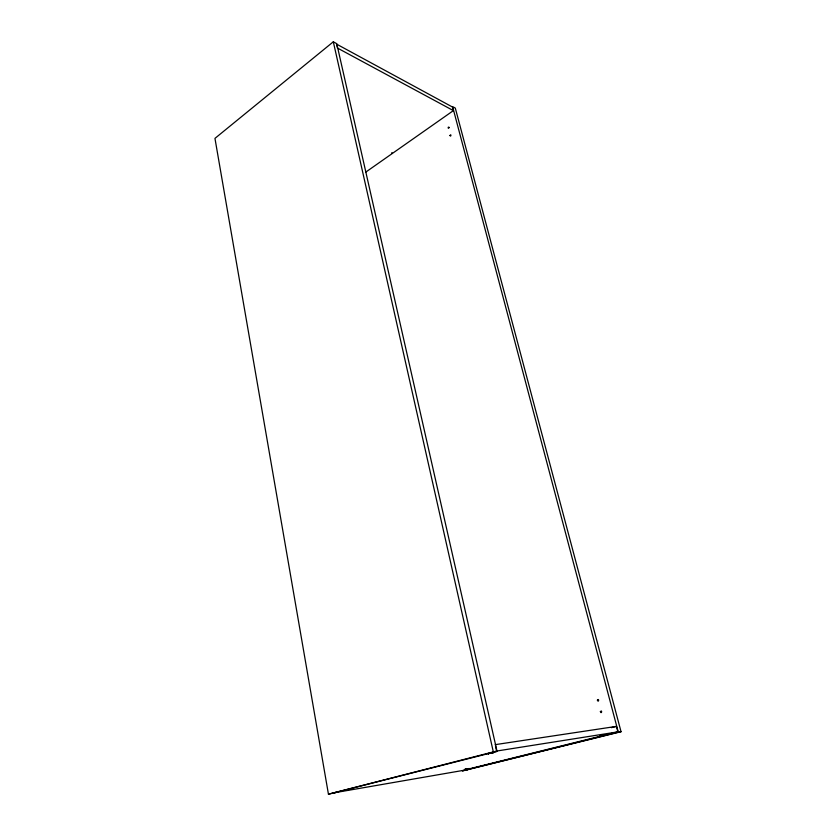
<?xml version="1.0" encoding="UTF-8"?>
<svg xmlns="http://www.w3.org/2000/svg" width="836" height="836" viewBox="0 0 836 836"><rect width="100%" height="100%" fill="white"/><g stroke="black" fill="none" stroke-linecap="round" stroke-linejoin="round"><path stroke-width="1.25" d="M333.313 41.8L214.956 138.379L328.443 794.2L497.054 751.386L336.751 43.671L333.313 41.8L493.344 751.972L497.054 751.386M365.938 171.997L453.394 110.613L452.443 107.018L336.584 44.12L337.483 48.07L453.394 110.613M465.025 769.413C462.486 769.977 475.517 767.155 465.527 769.298M328.443 794.2L496.636 751.042L617.898 731.866L616.445 726.38L495.194 744.657M335.184 792.685L335.967 792.486M347.17 789.905L345.341 790.187L350.827 789.006L345.331 790.208L350.827 789.027L346.647 789.947L349.5 789.341M611.409 727.654L616.445 726.38M601.575 735.398L599.976 735.837L605.274 734.677L601.575 735.398L603.77 735.053M602.516 735.304L601.46 735.565M602.735 735.22L603.791 734.959M617.898 731.866L462.58 770.51L332.55 793.071M618.295 732.148L462.402 770.907L621.043 731.719L455.306 108.095L452.6 106.621L618.295 732.148L621.043 731.719M466.31 769.287L469.163 768.577L464.388 769.642L466.31 769.287L465.579 769.329M346.658 789.874L347.567 789.717M348.978 789.477L347.18 789.738M467.387 769.015L466.08 769.204M465.809 769.35L468.066 768.786L467.188 769.005M466.373 769.914L468.118 769.559M348.602 789.497L349.511 789.257M492.153 752.734L493.971 752.4L487.931 753.727L493.992 752.4L488.005 753.685L492.54 752.599L489.771 753.393M489.541 753.33L492.383 752.808M495.435 745.722L496.636 751.042M392 152.612A1.139 0.773 -67.3 0 1 391.624 153.019M597.385 700.14C598.607 703.536 599.475 697.642 597.385 700.14M600.373 711.582C601.596 714.999 602.474 709.085 600.373 711.582M449.099 127.427C448.232 130.186 447.5 125.881 449.099 127.427M449.987 135.526C451.043 137.658 451.398 132.997 449.987 135.526"/></g></svg>
